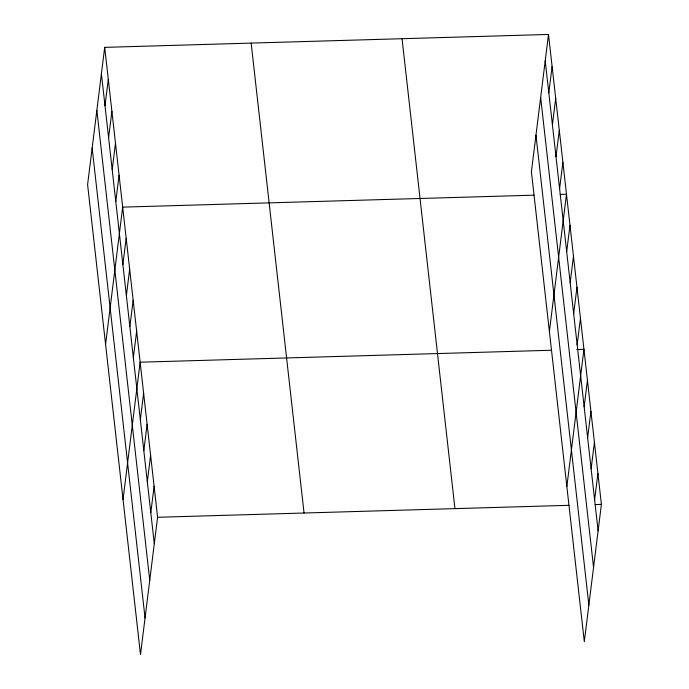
<?xml version="1.0" encoding="UTF-8"?>
<svg xmlns="http://www.w3.org/2000/svg" width="689" height="689" viewBox="0 0 689 689"><rect width="100%" height="100%" fill="white"/><g stroke="black" fill="none" stroke-linecap="round" stroke-linejoin="round"><path stroke-width="1.03" d="M104.694 47.36L87.598 184.626L140.496 654.55L157.592 517.275L104.694 47.36L548.504 34.45L601.402 504.374L584.306 641.64L531.408 171.725L548.504 34.45M104.995 105.761L108.294 79.313M108.595 137.714L111.894 111.265M112.195 169.675L115.485 143.217M115.786 201.627L119.085 175.178M105.581 344.405L122.676 207.131L534.061 195.168M122.875 264.593L126.173 238.144M126.371 295.615L129.661 269.158M129.859 326.629L133.158 300.171M133.347 357.643L136.646 331.194M123.038 499.473L140.134 362.207L551.519 350.245M140.332 419.67L143.631 393.221M143.82 450.684L147.119 424.235M147.317 481.706L150.607 455.248M150.805 512.719L154.103 486.262M548.806 92.86L552.104 66.402M552.406 124.812L555.696 98.363M556.006 156.765L559.296 130.316M559.597 188.717L562.896 162.268M549.391 331.495L566.487 194.22L560.217 194.41M566.685 251.692L569.984 225.243M570.182 282.705L573.472 256.256M573.67 313.719L576.96 287.27M577.158 344.733L580.457 318.284M566.849 486.572L583.945 349.297L576.624 349.512M584.143 406.768L587.441 380.311M587.631 437.782L590.929 411.324M591.128 468.796L594.418 442.347M594.616 499.809L597.914 473.36M157.592 517.275L568.976 505.313M595.124 504.555L601.402 504.374M545.214 60.899L598.104 530.823M540.658 97.476L593.556 567.391M535.964 135.147L588.862 605.071M402.049 38.713L454.947 508.628M251.149 43.097L304.047 513.021M101.404 73.809L154.293 543.733M96.848 110.378L149.746 580.302M92.154 148.057L145.052 617.981"/></g></svg>
